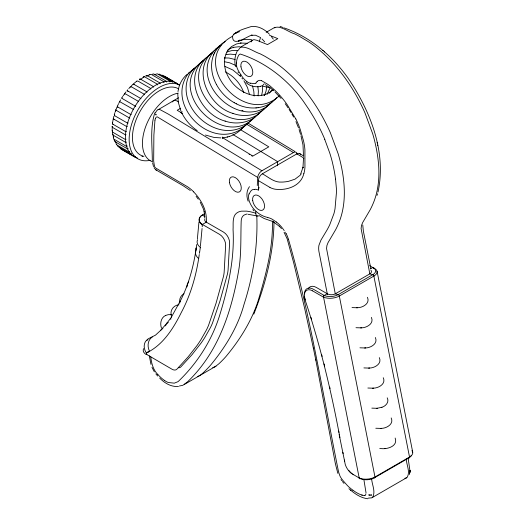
<?xml version="1.0" encoding="UTF-8"?>
<svg xmlns="http://www.w3.org/2000/svg" width="525" height="525" viewBox="0 0 525 525"><rect width="100%" height="100%" fill="white"/><g stroke="black" fill="none" stroke-linecap="round" stroke-linejoin="round"><path stroke-width="0.79" d="M409.999 471.85L409.894 470.958M112.199 126.538L112.527 127.358M409.992 471.548L409.283 474.554M112.166 126.42A3.924 0.387 76.3 0 1 112.219 126.354L112.219 130.443M272.442 221.104C273.046 248.916 265.591 275.96 257.65 302.348C250.898 322.206 239.466 340.312 226.085 356.37A290.082 167.482 60 0 1 222.784 359.947A301.514 174.077 60 0 1 218.873 363.792L215.178 366.693L212.717 367.625M409.881 470.328L410.051 471.424L410.051 470.636M273.991 222.121C273.63 253.713 265.23 284.904 253.811 314.147M146.449 354.073L146.436 353.437L146.449 354.152M303.522 158.268L302.945 167.895L303.069 167.134L300.727 173.821M186.913 286.945L187.359 284.091L188.738 281.722M112.199 130.837L112.527 132.037M222.416 138.659L222.449 137.025M146.442 352.931L146.436 353.483M256.771 215.23C258.024 245.497 253.28 275.566 244.027 304.362C237.891 327.042 225.232 347.511 210.328 365.466A290.082 167.482 60 0 1 207.027 369.042A301.514 174.077 60 0 1 203.109 372.888L200.248 375.27L197.8 376.51M117.403 106.358L117.784 106.982M236.453 63.013L236.447 63.276A13.558 7.829 60 0 0 236.644 65.855L236.696 66.13M177.772 93.634L178.264 102.139M362.768 225.008L363.333 230.941L370.834 268.636M206.299 222.751L206.391 220.677A42.249 24.393 60 0 0 206.397 219.266C206.286 208.858 200.707 199.297 193.699 191.927M202.381 224.628L202.394 224.451A11.143 6.668 1.8 0 1 202.355 215.027M255.813 211.555L255.727 213.183L252.505 212.29A83.317 48.103 60 0 0 246.638 211.142L241.539 211.155A35.779 20.659 60 0 0 238.271 212.1C231.683 215.027 233.494 223.847 233.061 229.556C234.695 258.661 228.237 287.228 219.798 314.869C212.113 340.023 197.374 363.202 178.415 381.308A48.182 27.818 60 0 1 177.916 381.695L174.3 383.158L168.637 382.541A19.32 11.15 60 0 1 167.908 382.312L167.836 382.292A12.18 7.035 60 0 1 166.222 381.544L164.456 380.415M257.263 185.568L257.716 177.443A5.572 3.012 -57 0 1 261.903 170.763L293.423 152.572A5.572 3.012 -57 0 1 297.111 154.107M277.436 165.736L277.659 161.667L232.877 134.505M114.279 114.804L114.607 115.638M202.387 215.165L202.355 215.624M410.077 470.977L410.038 471.483L408.161 458.266M112.514 123.106L112.822 124.13M202.23 226.754L202.368 224.897A11.137 7.015 5.1 0 1 202.269 215.086M266.752 86.691L266.031 91.179L264.462 95.393M197.374 238.921L198.975 221.793M114.279 140.162L114.607 141.356A2.645 2.008 -25.6 0 0 114.877 141.606L127.582 148.903A2.874 1.66 -60 0 1 128.113 148.417M201.469 224.864L201.613 223.328M202.066 228.5L200.399 246.297M112.514 133.908L112.822 134.918A2.645 1.785 -10.1 0 0 113.085 135.161L125.797 142.459A2.874 1.66 -60 0 1 126.354 142.104M409.999 471.758L410.058 471.188M200.294 247.282L200.242 247.78M200.202 248.122L199.749 251.56M258.103 95.924L258.372 91.284L257.854 86.52M196.77 244.506L195.989 249.473L196.238 247.957C193.515 267.054 188.396 285.869 179.287 302.964L180.029 301.422L171.353 317.185L166.471 323.813L167.58 322.501L160.453 330.474M112.553 122.765L113.321 118.401M199.703 251.875L199.579 252.669M199.52 253.011L199.461 253.352M177.988 91.586L178.336 89.591M199.264 254.527C196.481 274.667 190.923 294.459 181.322 312.46C173.827 327.561 164.062 343.37 148.916 351.678M365.918 493.756L365.879 493.966A6.858 3.957 60 0 1 365.761 494.399L365.584 494.806M259.324 41.777L259.442 41.232A39.979 23.08 60 0 1 260.249 38.463L260.669 37.406M114.325 114.529L114.929 112.619M377.993 192.098C386.715 151.948 370.21 110.657 347.858 77.844C331.957 55.663 310.308 36.907 284.222 27.943M113.407 118.099L113.853 116.274M178.421 89.152C179.629 83.462 182.634 78.113 187.09 74.347M154.993 120.094L155.459 118.433M154.954 120.225L153.884 135.109L153.681 160.683A27.451 15.848 60 0 0 153.74 161.516L154.133 164.259A17.03 9.837 60 0 0 154.816 167.062A4.318 2.494 60 0 0 154.954 167.423M409.487 473.399L409.887 472.533M261.594 95.55L262.48 91.14L262.546 86.212M117.443 106.148L118.394 104.062M270.25 87.478L267.074 94.441M377.035 195.385L377.534 193.764M303.837 173.512C301.199 185.548 287.89 190.345 276.78 189.368A28.179 16.268 60 0 1 269.942 187.497M115.415 111.169L115.815 110.06M155.472 113.124L155.728 112.396M115.349 111.385L115.192 111.864M121.754 98.05L122.725 96.456M357.42 307.722C362.624 307.794 370.42 303.45 367.402 297.281M361.384 327.836C366.594 327.902 374.384 323.558 371.365 317.389M365.341 347.944C370.558 348.009 378.348 343.665 375.329 337.496M369.305 368.051C374.515 368.123 382.312 363.773 379.293 357.604M373.268 388.159C378.479 388.224 386.269 383.88 383.25 377.718M381.577 407.393C385.593 406.396 389.583 402.058 387.214 397.825M381.189 428.374C386.407 428.446 394.196 424.102 391.178 417.933M379.759 448.35C385.954 449.886 398.462 446.65 395.141 438.04M213.8 54.436C209.797 64.155 211.509 75.449 216.444 84.499M115.697 110.309L117.114 106.805M155.505 118.328L155.623 118.066A7.389 4.266 60 0 1 155.853 117.712L156.463 117.042M214.39 53.097L218.013 47.434M213.603 54.882L214.587 52.651M249.086 193.889L250.753 191.172A16.124 9.312 60 0 1 251.862 190.089L252.584 189.669A4.259 2.461 60 0 1 252.945 189.558L254.487 189.407M238.238 50.361L240.358 47.243L253.109 39.887A7.79 4.495 60 0 1 254.12 39.683L256.889 40.313L267.507 44.592L277.823 38.633L269.528 35.287M112.606 133.58L112.58 133.639A3.924 0.906 70.1 0 0 112.481 133.829M118.722 103.392L119.569 101.804M237.51 50.492C234.964 55.381 234.052 61.248 235.581 66.59M155.879 112.048L156.47 111.07A16.564 9.562 60 0 1 157.205 110.25L178.526 97.801M154.822 112.882C149.855 128.008 152.329 145.399 152.303 161.103M409.539 472.959L409.887 472.297M189.925 73.69C172.843 105.374 216.733 145.806 246.514 124.596M119.661 101.568L120.612 99.862M249.454 186.651C246.271 190.857 246.35 196.455 248.115 201.219M251.068 41.941L251.331 41.521M190.162 73.283L193.6 68.703L199.454 64.122M123.139 95.839L124.399 94.054M271.897 89.788L269.246 93.201M187.753 74.34C166.484 104.239 207.854 147.827 239.348 130.252M170.632 319.331L171.052 318.773M124.878 93.358L126.046 91.829M269.469 34.302C264.849 29.334 257.965 25.522 250.996 26.617C244.729 28.796 236.808 30.404 232.634 35.798C231.689 48.51 247.951 35.582 252.105 35.103L251.455 35.28L255.55 35.241L259.882 37.249M255.938 83.016L257.099 81.559M251.606 41.14L252.479 40.248M167.921 322.711L168.256 322.317M264.233 108.623C232.45 145.064 171.498 81.25 212.093 52.933M240.056 39.887L238.337 41.212L244.125 39.421L251.56 39.552M128.789 88.594L130.069 87.176M243.272 127.063C238.363 133.212 230.849 137.012 223.053 137.753M232.785 113.341C245.063 117.968 260.525 115.218 268.78 104.501M267.14 106.391L267.455 106.037M166.254 324.66L165.158 325.894M218.958 46.377L222.121 43.496L225.199 41.528M217.691 47.795L219.279 46.01M272.632 101.259C242.596 135.266 184.544 80.351 216.379 48.503M276.78 97.611C267.153 109.43 249.145 110.683 236.263 103.766M251.265 120.166L246.862 124.34M127.746 89.775L127.043 90.602A3.997 0.466 -32.8 0 0 127.05 90.694L127.614 90.91M255.412 116.524C223.965 151.305 164.712 90.786 202.164 61.346M259.238 113.262C250.917 122.745 236.677 125.14 225.061 121.058M162.921 328.315L155.498 335.134L148.719 338.566A13.689 7.901 60 0 0 147.919 339.209A11.137 9.023 48.8 0 0 146.298 352.898M264.292 83.737L262.612 85.667L260.4 86.297M246.054 124.976L241.08 129.196M189.315 72.496L194.112 68.539M131.447 85.798L132.805 84.499M274.319 27.851C280.343 24.852 288.56 32.288 294.571 33.81A171.773 99.172 60 0 1 299.677 36.474L309.008 42.079A91.58 52.874 60 0 1 314.108 45.728L316.47 47.578A82.576 47.677 60 0 1 320.066 50.603C337.444 65.605 351.12 84.466 361.259 104.993A102.401 59.122 60 0 1 364.934 112.836L372.671 133.724A99.862 57.658 60 0 1 374.496 140.319C379.726 161.352 381.636 184.656 372.52 204.934A155.21 89.611 60 0 1 370.118 209.875L362.624 222.633L361.495 225.468L361.095 228.585L369.83 273.873L372.763 274.687A1.286 0.742 60 0 1 373.866 276.078L409.526 457.039A1.286 0.742 59.9 0 1 408.857 457.918L374.305 477.862A1.286 0.742 60.1 0 0 374.975 476.989L409.526 457.039M273.138 89.801L269.804 92.446L263.931 94.986L264.357 94.868L259.429 95.675L252.82 95.287C239.787 92.722 228.802 82.208 225.297 69.444L224.464 64.582L224.746 57.94L224.654 58.406L225.96 53.891L228.795 49.192L231.637 46.502L236.519 43.962L241.08 43.004L240.653 43.037L247.223 43.28M279.261 95.799C244.23 128.769 186.972 60.578 232.26 36.428M234.222 33.744L233.553 34.322M217.435 47.617L221.012 45.203M215.985 48.838L217.829 47.289M136.283 81.532L133.042 84.256L133.783 84.308M179.373 386.013L182.851 385.298L187.353 381.983A301.514 174.077 60 0 0 191.264 378.144A290.082 167.482 60 0 0 194.572 374.561C220.362 345.988 232.03 308.444 238.54 271.261C241.52 254.684 240.581 237.812 241.192 221.077C241.238 218.38 242.393 215.322 245.26 214.554A29.085 16.793 60 0 1 247.131 214.016M139.479 79.255L140.018 79.065M146.048 75.823L147.085 75.587M130.39 86.901L131.27 86.769M152.355 74.222L153.549 73.907A2.645 1.982 81.6 0 1 153.891 74.064L166.569 81.375A2.874 1.66 -60 0 0 166.418 82.077M124.635 93.831L125.56 93.949L138.351 101.338A2.874 1.66 -60 0 1 138.62 101.745M227.41 50.242L230.856 48.254L233.737 47.263L233.264 47.375L239.571 46.666M136.697 81.224L137.74 80.981A2.645 1.214 51.6 0 1 138.062 81.145L150.741 88.456A2.874 1.66 -60 0 1 150.767 89.079M206.857 57.291C181.381 74.944 199.703 114.437 225.304 121.144M202.689 60.992L203.096 60.729M146.377 352.807A2.356 1.358 60 0 1 146.56 352.682L149.566 351.402A11.137 9.05 68.9 0 1 152.27 337.03M146.6 352.649L146.639 352.629A11.642 6.72 60 0 1 146.934 352.478L148.142 351.986M143.141 77.142L144.04 76.742A2.336 1.47 66.7 0 1 144.441 76.873M215.782 49.553C189.925 66.609 207.637 106.293 232.995 113.42M266.162 32.347L274.91 27.293M180.666 108.268L177.201 110.27L182.319 113.341M182.109 111.582L180.725 112.383L182.129 113.229M254.664 189.374L255.032 189.322A12.574 7.258 60 0 1 255.281 189.302L255.406 189.295A3.314 1.91 60 0 1 255.734 189.308L258.536 190.05L258.457 180.652A5.572 3.255 -60.5 0 1 262.356 173.801L296.907 153.858A5.572 3.248 -60.5 0 1 300.595 154.632M204.363 213.911L202.394 215.047L205.012 216.759M178.382 367.769A8.571 4.948 60 0 0 180.869 366.877L192.025 354.657L200.937 343.278A317.887 183.533 60 0 0 204.947 337.28L210.505 327.462A157.972 91.206 60 0 0 212.507 323.019L219.975 301.042L227.41 274.188A56.91 32.858 60 0 0 228.08 270.06L229.602 242.99A8.571 4.948 60 0 0 223.545 232.116L206.332 222.173L202.394 224.451L219.607 234.393A8.571 4.948 60 0 1 225.658 245.267L224.142 272.331A56.91 32.858 60 0 1 223.473 276.458L216.031 303.319L208.563 325.297A157.972 91.206 60 0 1 206.568 329.739L201.009 339.55A317.887 183.533 60 0 1 197 345.555L188.088 356.934L176.925 369.154A8.571 4.948 60 0 1 172.003 369.226L146.455 354.316M146.462 354.48L146.954 354.198M323.426 297.281A1.293 0.912 -66.8 0 1 324.233 295.463L327.265 293.751A5.828 3.367 -0.1 0 0 331.255 294.742A5.486 3.17 -0.1 0 0 335.285 293.823L369.83 273.873A5.486 3.163 0 0 0 371.411 271.556A5.828 3.386 -0.3 0 0 370.932 270.257M370.302 268.905L372.724 267.507A1.267 0.847 -74.7 0 1 373.754 268.045M184.492 384.366L216.005 366.168M373.866 276.078L339.321 296.021L374.975 476.989A11.182 5.644 -5.3 0 1 359.382 478.072M359.29 477.986A1.267 0.833 -73.6 0 0 360.334 478.662L360.524 478.551M372.173 497.615L406.724 477.665M240.358 47.243C247.104 46.141 253.68 51.699 260.019 53.76A171.773 99.172 60 0 1 265.132 56.424L274.457 62.029A91.58 52.874 60 0 1 279.562 65.677L281.918 67.522A82.576 47.677 60 0 1 285.515 70.553C302.892 85.549 316.568 104.409 326.707 124.937A102.401 59.122 60 0 1 330.382 132.779L338.12 153.667A99.862 57.658 60 0 1 339.944 160.263C345.174 181.302 347.084 204.606 337.969 224.884A155.21 89.611 60 0 1 335.567 229.825L328.072 242.576L326.944 245.418L326.543 248.528L335.278 293.823L338.212 294.63A1.286 0.742 60 0 1 339.321 296.021M149.12 74.983L147.276 75.961M157.972 109.672L158.898 109.344A4.791 2.763 60 0 1 159.541 109.364L168.289 114.089L261.903 170.763M119.726 101.66L133.291 109.357A2.874 1.66 -60 0 1 133.658 109.62M149.678 74.688L151.036 74.347A2.645 1.87 75.2 0 1 151.377 74.484L164.056 81.815A2.874 1.66 -60 0 1 163.839 82.523M183.999 293.823C180.679 295.391 178.973 299.375 179.826 302.905M165.683 315.413L168.276 314.665L171.531 314.652M165.762 315.381C161.018 317.356 159.764 323.525 161.451 328.007M158.445 74.314L159.456 74.163A2.645 2.133 -79.4 0 1 159.81 74.301L172.482 81.631A2.874 1.66 -60 0 0 172.22 82.346M226.583 51.995L232.024 50.544L237.536 50.584M148.824 351.717L148.247 351.94M154.114 74.806L157.205 73.828A2.645 2.061 -87.9 0 1 157.553 73.959L170.225 81.296A2.874 1.66 -60 0 1 169.903 82.005M381.99 407.249L377.232 408.266M239.617 31.638L235.062 33.292L236.552 32.99M163.623 76.394L164.509 76.342M227.207 137.051L227.601 136.946M229.208 136.5L229.615 136.388M161.497 75.364L162.625 75.252A2.645 2.152 -67.2 0 1 162.986 75.377L177.542 83.81A2.874 1.66 -60 0 0 177.286 84.256M260.472 86.533C256.2 87.176 251.429 86.645 247.866 84.026M226.157 54.534L230.416 54.128L235.39 54.633M404.9 478.321L406.35 477.908A8.827 5.093 60 0 0 407.321 477.074C410.314 471.496 406.481 464.907 406.291 459.119M178.959 304.776C174.136 305.025 170.218 309.697 171.078 314.541M146.167 76.322L145.898 75.954A3.997 0.893 -11.3 0 1 146.127 75.817M258.037 107.71L258.444 107.671M255.924 107.94L256.318 107.894M352.019 307.591L357.026 307.755M355.983 327.698L360.99 327.863M359.947 347.806L364.947 347.97M363.91 367.913L368.911 368.084M367.867 388.021L372.875 388.192M371.831 408.128L376.838 408.299M375.795 428.242L380.796 428.407M384.451 448.54L385.435 448.462M356.718 307.781L357.702 307.702M360.682 327.889L361.666 327.81M364.645 347.996L365.63 347.917M368.602 368.104L369.587 368.025M372.566 388.211L373.551 388.139M376.53 408.325L377.514 408.247M380.494 428.433L381.478 428.354M241.907 110.65L243.029 110.565M371.516 495.114L368.983 494.99M371.011 494.97L371.556 494.937M224.47 57.934L228.966 58.019L235.128 59.515M220.913 137.898L214.075 137.445L205.406 135.03M178.487 386.452C171.163 387.109 164.555 383.119 159.639 378.026M248.141 214.292L257.092 215.952M367.808 498.75C360.537 497.956 354.25 493.415 348.935 488.683M368.708 494.931L369.981 495.134M224.641 61.753L229.655 62.803L235.449 65.323M156.575 170.185L155.958 169.956M269.614 87.662L263.209 86.31M368.274 498.12L371.805 497.851A8.827 5.093 60 0 0 372.77 497.017C375.828 491.216 371.779 484.385 371.615 478.367M250.438 83.18L253.024 83.475A38.489 22.221 60 0 0 253.555 83.501L255.012 83.449A4.193 2.422 60 0 0 255.957 83.081M280.015 26.421L281.584 26.913M362.296 495.167L361.673 494.983M267.96 217.54L270.126 218.256A16.111 9.306 60 0 1 272.816 219.621L276.334 222.055M224.969 66.419L232.982 70.061L240.306 76.217M267.724 217.468C259.567 215.723 252.656 209.744 249.559 202.02A8.151 4.705 60 0 1 249.323 201.364L249.001 200.228A17.778 10.264 60 0 1 248.588 198.201L248.548 197.958A10.185 5.88 60 0 1 248.489 197.518L248.463 197.157A6.123 3.531 60 0 1 248.45 196.927L248.522 195.825A12.482 7.206 60 0 1 249.086 193.889M273.564 221.786L264.239 218.551L259.882 216.097M282.306 27.182L283.159 27.517M261.693 80.771L267.186 83.954A37.439 21.617 60 0 1 270.014 85.943L275.021 90.353A72.483 41.849 60 0 1 280.527 96.154L280.816 96.488A55.873 32.255 60 0 1 287.352 104.908L295.838 119.018M140.582 79.177L153.385 86.579A2.874 1.66 -60 0 0 153.484 87.157M157.067 116.753L257.716 177.443M147.42 75.705L160.099 83.055A2.874 1.66 -60 0 0 160.066 83.711M269.935 187.425L258.457 180.652M134.098 84.44L146.783 91.783A2.874 1.66 -60 0 0 146.993 92.249M225.277 71.899C233.868 76.073 240.614 83.77 243.817 92.741M216.346 84.328C220.448 92.006 226.761 98.497 234.353 102.749M234.216 102.677L236.427 103.852M178.27 101.574L175.298 100.268A4.791 2.763 60 0 0 174.654 100.242L172.968 101.154A16.57 9.568 60 0 0 172.226 101.968M127.916 91.061L140.608 98.398A2.874 1.66 -60 0 0 140.93 98.733M128.395 153.313L135.181 157.185A2.874 1.66 -60 0 1 135.437 156.739M131.099 154.868L120.619 148.818A2.645 2.139 -57.4 0 1 120.317 148.542L119.779 147.269M127.831 153.018L122.509 149.907A2.645 2.152 -67.2 0 1 122.194 149.632L121.997 149.362M249.099 154.337L249.572 154.606M251.77 155.873L252.282 156.174M369.587 265.689L373.636 268.032M327.265 293.751L316.47 287.516A12.856 7.422 60 0 0 308.516 288.33M324.24 295.503L313.438 289.262A12.849 7.422 60 0 0 304.369 293.849M312.526 290.837L323.564 297.209L359.205 478.006L351.363 473.353A11.675 6.74 60 0 1 348.272 470.197L347.215 468.654A11.675 6.74 60 0 1 345.253 464.441L339.143 434.431M172.384 81.5L172.791 81.743M173.493 81.434L164.903 76.479A2.645 2.172 -57.4 0 0 164.515 76.315M303.903 158.11L296.907 153.858M118.066 107.159L130.764 114.483A2.874 1.66 -60 0 0 131.25 114.509M247.905 123.014L294.807 151.443M246.547 124.143L293.423 152.572M239.958 129.36L268.8 146.856L252.86 156.056L222.679 137.753M299.834 153.674L302.899 155.551M262.356 173.801C268.4 177.004 274.135 182.628 281.479 182.077A69.412 40.071 60 0 0 283.415 182.018L285.797 181.781A105.833 61.103 60 0 0 288.737 181.269L295.05 179.15L299.985 175.402A38.332 22.135 60 0 0 301.186 173.887M116.668 110.604L129.347 117.908A2.874 1.66 -60 0 1 129.793 118.02M352.866 474.311L353.601 474.771M265.355 84.65L269.712 87.445M272.915 221.55L279.549 226.426M114.883 115.828L127.582 123.145A2.874 1.66 -60 0 0 128.113 123.014M114.05 119.273L126.702 126.558A2.874 1.66 -60 0 1 127.378 126.538M113.144 124.366L125.797 131.65A2.874 1.66 -60 0 0 126.354 131.368M112.803 132.261L125.501 139.571A2.874 1.66 -60 0 0 126.046 139.145M114.05 139.237L126.702 146.501A2.874 1.66 -60 0 0 127.214 145.963M155.873 168.138L187.655 186.834A32.491 18.762 60 0 1 193.718 191.874M155.512 167.882L155.498 167.869A1.522 0.879 60 0 1 155.361 167.764L155.361 167.764M197.197 130.627C190.713 126.184 185.358 120.094 181.867 113.052M190.293 190.496L183.245 185.791L155.846 169.798M352.813 490.232L349.053 487.154A31.835 18.382 60 0 1 346.592 484.654L342.897 480.434A16.19 9.352 60 0 1 340.476 477.015L340.462 476.956A7.238 4.18 60 0 1 339.695 475.302L338.874 472.867A44.559 25.725 60 0 1 338.507 471.608C322.757 393.967 310.531 315.407 288.422 239.183M246.934 81.605L246.868 81.559A15.12 8.728 60 0 1 243.141 77.917A24.747 14.287 60 0 1 240.883 74.786M116.366 110.401L115.946 110.02A3.924 0.459 -88.5 0 0 115.815 110.007M270.578 88.082L271.694 88.968M247.518 83.764L245.903 82.418M155.577 169.562L155.236 169.267L155.551 169.588M272.455 89.604L273.709 90.733M322.809 50.334L323.157 50.649M324.253 51.634L324.588 51.936M350.49 490.068L350.864 490.402M155.249 169.352L155.623 169.7M262.001 38.909L264.698 41.888M274.962 91.934L281.059 98.431M279.248 226.15L281.498 228.637M157.835 374.515C153.149 369.863 151.417 363.215 150.773 356.829M155.866 373.898L157.703 376.031M342.379 481.497L343.993 483.407M252.879 209.593L253.936 210.893M116.366 144.565L115.697 141.606A2.487 0.768 78.4 0 0 115.651 141.409M241.927 78.081L242.629 78.986M271.307 36.461L273.276 39.119M196.114 196.298L198.299 199.165M340.955 479.62L341.663 480.585M154.055 167.81L154.658 168.663M285.219 103.694L288.12 107.914M240.01 75.337L240.621 76.25M284.209 230.606L284.15 230.514A23.343 13.479 60 0 0 276.34 221.977M240.877 74.786L239.262 72.22A11.898 6.871 60 0 1 236.565 66.104M243.915 80.791L247.531 87.596L249.5 94.559M309.691 110.591L302.958 100.682A74.806 43.188 60 0 0 300.746 97.775C285.469 77.91 264.364 61.897 240.686 54.173A6.746 3.898 60 0 0 240.076 54.036L238.573 55.217L237.129 58.813A30.922 17.85 60 0 0 236.663 60.913L236.644 61.044A20.337 11.74 60 0 0 236.453 63.013M289.098 109.423L291.001 112.494M285.154 232.089L285.403 232.49M154.337 371.812L151.987 367.329M285.849 233.244L286.059 233.599M284.077 232.286L287.123 238.757L293.672 262.756L304.592 308.123L313.418 348.397M237.982 72.05L238.416 72.798M291.926 114.05L293.632 117.049M200.242 202.197L203.293 208.701L204.232 211.956M295.956 121.59L298.522 127.883M113.328 118.388L113.728 119.044A2.645 1.076 11.7 0 0 113.964 119.254M324.732 139.381L329.674 152.808A96.475 55.703 60 0 1 332.41 162.382L333.677 168A127.168 73.421 60 0 1 335.547 179.123M180.902 110.965L178.323 102.447M305.117 300.011C319.863 344.072 330.842 389.294 339.426 434.936M299.086 129.537L300.569 134.367M310.964 317.481L311.522 319.279M337.851 473.353L335.449 464.008M252.486 85.857L253.798 91.252L254.152 96.029M171.629 317.172L171.071 314.495M153.523 166.628L152.585 162.803M300.989 135.87L302.991 144.9L303.529 156.562M321.727 354.867L322.12 356.377M150.97 364.376L149.303 355.832M324.063 363.891L324.64 366.142M329.713 387.089L330.041 388.533M377.14 142.511L377.232 142.958M377.672 145.064L377.77 145.523M344.433 460.038L344.702 461.331M313.32 347.944L315.853 360.196M335.357 463.568L315.755 359.737M342.851 452.301L343.114 453.593M327.462 294.735L318.892 251.298A19.143 11.051 60 0 1 318.951 245.273L320.919 240.181L326.629 230.665A158.36 91.429 60 0 0 329.746 224.746L333.946 213.563A78.619 45.393 60 0 0 335.029 208.707L336.499 191.94A72.424 41.816 60 0 0 336.446 188.967L335.547 179.123M377.075 271.3L412.735 452.242M339.668 436.223L339.924 437.502M338.678 431.084L338.927 432.364M363.963 480.145L366.03 492.798M204.14 211.516L204.77 217.862M113.341 137.616L113.728 138.968A2.645 1.903 -18.8 0 0 113.971 139.223M117.397 145.195L117.784 146.344A2.645 2.133 -45.2 0 0 118.066 146.6L130.764 153.897A2.874 1.66 -60 0 1 131.434 153.129M113.328 137.189L113.308 136.152M126.046 134.676A2.874 1.66 -60 0 0 125.501 134.886L112.822 127.588A2.645 1.463 2 0 1 112.501 127.365M137.537 158.071A42.407 24.485 -60 0 1 134.105 107.907A42.407 24.485 -60 0 1 179.294 85.227M112.245 130.718A3.997 0.682 -80.7 0 1 112.265 130.338M112.744 132.293A2.645 1.634 -5 0 1 112.475 132.064M112.567 123.014A3.997 0.879 -71.2 0 1 112.612 122.679M113.013 124.366A2.645 1.286 5.9 0 1 112.737 124.149M116.583 110.578A2.645 0.637 20 0 1 116.301 110.388M114.332 114.739A3.997 0.958 -61.3 0 1 114.384 114.457M114.739 115.835A2.645 0.866 15 0 1 114.463 115.631M119.575 101.725A3.924 0.748 -79.6 0 1 119.726 101.627M117.449 106.312A3.997 0.912 -51.3 0 1 117.502 106.096M117.751 107.074A2.645 0.407 22.9 0 1 117.488 106.883M135.758 106.299A2.874 1.66 -60 0 1 135.181 106.089L121.728 98.221A3.997 0.742 -41.7 0 1 121.807 98.011M124.418 93.955A3.924 0.932 -69.9 0 1 124.655 93.765M144.421 94.782A2.874 1.66 -60 0 0 144.263 94.251L131.604 86.927A2.645 0.787 42.9 0 0 131.296 86.809M130.102 87.078A3.924 0.991 -59.8 0 1 130.423 86.815M127.746 91.074A2.645 0.551 37.9 0 1 128.034 91.232M136.336 81.427A3.924 0.925 -49.7 0 1 136.749 81.126M133.829 84.407A2.645 1.004 46 0 1 134.138 84.558M143.863 76.676A2.802 0.433 -36.4 0 1 140.667 79.288A2.802 0.433 -36.4 0 1 139.853 79.058M140.116 79.236A2.336 1.017 42.2 0 1 140.477 79.328M140.392 79.144A1.956 1.037 55.2 0 1 140.588 79.222M157.356 84.925A2.874 1.66 -60 0 0 157.447 84.236L144.651 76.84A1.956 1.168 62 0 0 144.441 76.794M149.238 74.858A3.924 0.446 -31.2 0 1 149.848 74.537M147.085 75.626A2.645 1.739 66.9 0 1 147.413 75.764M175.658 82.72A2.874 1.66 -60 0 1 175.396 83.167M141.967 156.627A2.874 1.66 -60 0 1 142.761 156.148M133.658 155.407A2.874 1.66 -60 0 1 133.291 156.096M129.793 151.476A2.874 1.66 -60 0 1 129.347 152.106L116.668 144.828A2.645 2.074 -36.4 0 1 116.353 144.572M114.24 140.116A3.924 1.45 64.7 0 1 114.299 139.86M113.059 134.479A2.527 0.499 83.7 0 1 113.334 136.165M113.38 137.432A3.997 0.374 -89.4 0 1 113.374 137.038M188.436 73.756A4.285 2.651 55.4 0 1 189.774 72.463M187.858 74.406A4.285 2.651 53.9 0 1 189.269 72.824M258.576 190.03A5.65 3.294 -60.5 0 1 259.068 187.346M303.877 173.545A39.854 23.008 60 0 0 304.946 167.252L304.913 149.815A46.312 26.736 60 0 0 303.548 141.002L300.392 129.97A47.112 27.202 60 0 0 295.883 119.004M257.112 81.585A10.382 5.992 60 0 1 261.673 80.627M250.458 83.252A10.795 6.234 60 0 1 246.927 81.69M309.632 110.637A109.417 63.171 60 0 1 324.811 139.368M365.177 495.246A3.688 2.133 60 0 1 364.993 495.337M365.039 495.449A11.386 6.569 60 0 1 362.283 495.095M361.679 495.023A35.713 20.619 60 0 1 352.82 490.153M286.118 233.573A18.132 10.467 60 0 1 288.35 239.177M259.402 215.598A5.716 3.045 -57.7 0 1 255.852 213.111M206.332 222.173A5.578 3.229 0 0 1 204.993 218.853M164.456 380.441A29.413 16.984 60 0 1 157.848 374.489M339.334 296.028A11.196 5.604 -5.9 0 1 323.59 297.17A1.267 0.735 -69 0 1 324.253 295.608M373.879 276.078A11.051 5.513 -5.9 0 0 377.108 271.95A11.196 5.565 -5.5 0 0 374.095 268.288M411.915 450.64A11.182 5.644 -5.8 0 1 409.5 457.026M360.321 478.492A1.286 0.807 -47.9 0 1 359.179 478.045M372.743 267.684A1.293 0.82 -46.9 0 1 373.879 267.967M374.332 477.875A9.903 5.106 -4.7 0 1 360.353 478.642M372.822 267.586A9.942 5.06 -4.9 0 1 375.637 271.051A9.758 4.987 -5.1 0 1 372.763 274.687L338.212 294.63A9.916 5.086 -5.1 0 1 324.397 295.542M305.202 299.453A12.849 7.422 60 0 1 304.507 296.553M352.131 473.78A12.974 7.488 60 0 1 348.692 470.275M305.117 300.011A11.57 6.681 60 0 1 312.526 290.843M411.41 455.398A9.903 5.073 -5.2 0 1 408.817 457.898M146.265 354.592A11.137 6.379 -2.3 0 1 143.594 348.593M147.059 340.443A11.557 6.674 60 0 1 147.873 339.15M198.542 258.457A11.137 7.658 12.2 0 1 196.055 250.189M200.268 247.301A11.137 7.291 7.9 0 1 197.603 239.728M150.143 160.322A42.407 24.485 -60 0 1 133.153 119.818A42.407 24.485 -60 0 1 179.373 84.866M152.44 161.733A38.207 22.057 -60 0 1 145.858 126.151A38.207 22.057 -60 0 1 178.303 93.109M143.916 156.398A38.207 22.057 -60 0 1 138.79 113.768A38.207 22.057 -60 0 1 178.566 88.823M155.991 114.89L155.892 114.358L155.991 114.89M240.955 66.846A8.466 4.889 60 0 0 250.76 76.381A8.466 4.889 60 0 0 248.765 63.486A8.466 4.889 60 0 0 240.955 66.846M252.702 200.655A8.466 4.889 60 0 0 262.513 210.19A8.466 4.889 60 0 0 260.518 197.295A8.466 4.889 60 0 0 252.702 200.655M229.432 182.457A8.466 4.889 60 0 0 239.236 191.993A8.466 4.889 60 0 0 237.241 179.097A8.466 4.889 60 0 0 229.432 182.457"/></g></svg>
